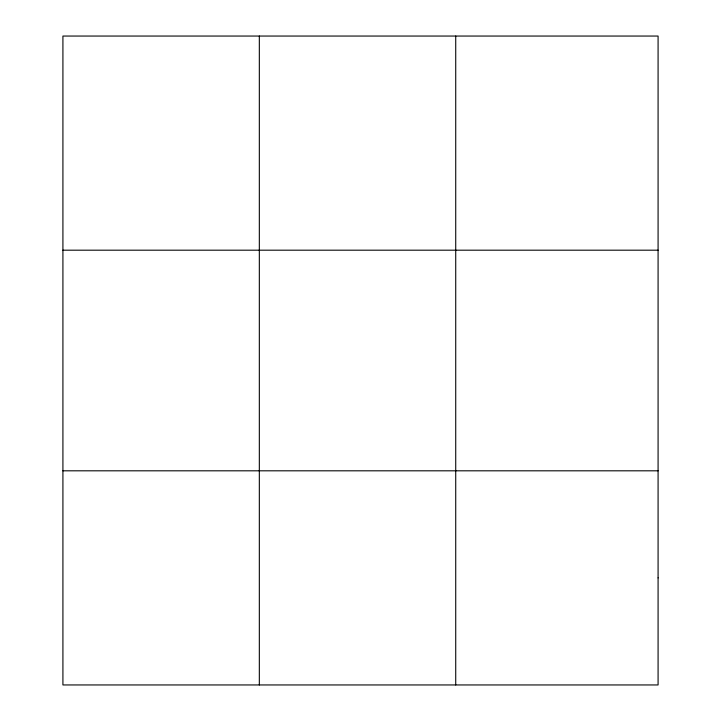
<?xml version="1.0" encoding="UTF-8"?>
<svg xmlns="http://www.w3.org/2000/svg" width="721" height="721" viewBox="0 0 721 721"><rect width="100%" height="100%" fill="white"/><g stroke="black" fill="none" stroke-linecap="round" stroke-linejoin="round"><path stroke-width="1.08" d="M259.326 684.95L259.326 36.05M455.726 684.95L455.726 36.05M62.916 250.187L658.084 250.187M62.916 470.813L658.084 470.813M658.084 577.882L658.084 684.95L62.916 684.95L62.916 36.05L658.084 36.05L658.084 577.882"/></g></svg>
